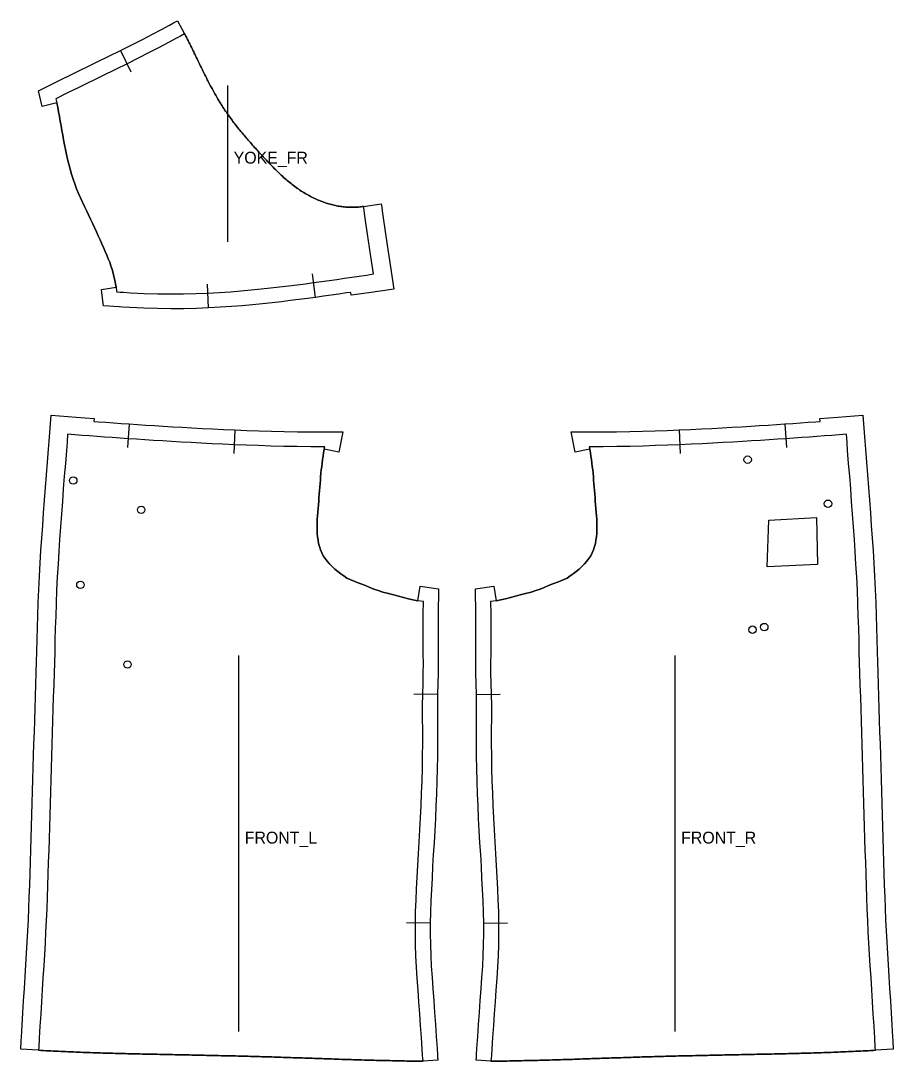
# Model space of a CAD drawing. Header units: millimetres. Extents: x 0 to 1302, y -11 to 724.
# Drawn here: x 715 to 1302, y 0 to 700 of the extents above; entities that cross this region are included whole.
import ezdxf

# ---------------------------------------------------------------- set-up
doc = ezdxf.new("R2010")
doc.units = ezdxf.units.MM
for name, color, linetype in [('CUT', 7, 'Continuous'), ('GRAIN', 3, 'Continuous'), ('MARK', 1, 'Continuous'), ('NOTCH', 7, 'Continuous'), ('SEW', 5, 'Continuous'), ('TEXT', 7, 'Continuous')]:
    doc.layers.add(name, color=color, linetype=linetype)

msp = doc.modelspace()

# ---------------------------------------------------------------- linework, layer by layer
at = {"layer": 'CUT'}
for points in [[(957.82, 577.2), (958.16, 574.9), (958.52, 572.49), (959.21, 567.84), (960.59, 558.6), (961.94, 549.49), (963.26, 540.56), (966.32, 519.88), (949.6, 517.4), (937.73, 515.64), (937.43, 517.63), (934.49, 517.2), (929.42, 516.47), (924.26, 515.73), (919.02, 515), (913.64, 514.26), (908.14, 513.52), (902.48, 512.79), (896.66, 512.06), (890.64, 511.34), (884.41, 510.63), (877.96, 509.94), (871.26, 509.28), (864.28, 508.65), (857.02, 508.08), (849.48, 507.56), (841.61, 507.14), (833.45, 506.8), (824.99, 506.6), (816.21, 506.55), (807.2, 506.66), (797.96, 506.97), (788.62, 507.43), (783.8, 507.72), (781.49, 507.86), (770.92, 508.49), (769.79, 517.31), (769.45, 519.56), (779.33, 521.06), (778.92, 523.44), (778.44, 525.83), (777.91, 528.23), (777.31, 530.64), (776.63, 533.04), (775.89, 535.46), (775.06, 537.87), (774.16, 540.3), (773.18, 542.76), (772.13, 545.24), (771.01, 547.77), (769.85, 550.35), (768.64, 552.99), (767.38, 555.7), (766.11, 558.46), (764.81, 561.29), (763.5, 564.14), (762.19, 566.98), (760.85, 569.83), (759.51, 572.66), (758.15, 575.51), (756.78, 578.36), (755.42, 581.29), (754.09, 584.28), (752.79, 587.4), (751.57, 590.61), (750.45, 593.9), (749.41, 597.21), (748.45, 600.56), (747.58, 603.89), (746.77, 607.22), (746.04, 610.52), (745.35, 613.79), (744.7, 617.04), (744.09, 620.27), (743.5, 623.48), (742.92, 626.66), (742.36, 629.82), (741.79, 632.95), (741.23, 636.06), (740.66, 639.13), (740.07, 642.15), (739.44, 645.13), (729.7, 642.85), (727.24, 653.41), (741.89, 660.69), (749.8, 664.59), (766.2, 672.63), (782.32, 680.53), (797.19, 687.94), (803.85, 691.39), (809.99, 694.65), (815.25, 697.48), (818.03, 698.99), (820.68, 700.44), (825.48, 691.67), (825.87, 690.95), (826.27, 690.2), (826.67, 689.44), (827.07, 688.69), (827.46, 687.94), (827.85, 687.19), (828.23, 686.43), (828.62, 685.67), (829, 684.91), (829.38, 684.15), (829.76, 683.39), (830.14, 682.62), (830.52, 681.85), (830.89, 681.08), (831.27, 680.3), (831.65, 679.52), (832.03, 678.74), (832.4, 677.96), (832.78, 677.17), (833.16, 676.38), (833.54, 675.59), (833.92, 674.79), (834.3, 673.99), (834.69, 673.19), (835.07, 672.39), (835.46, 671.58), (835.85, 670.77), (836.25, 669.95), (836.64, 669.13), (837.04, 668.31), (837.45, 667.49), (837.85, 666.66), (838.26, 665.83), (838.67, 665), (839.09, 664.16), (839.51, 663.32), (839.94, 662.48), (840.37, 661.64), (840.8, 660.79), (841.24, 659.94), (841.68, 659.08), (842.13, 658.23), (842.59, 657.36), (843.04, 656.5), (843.51, 655.64), (843.98, 654.77), (844.45, 653.9), (844.94, 653.02), (845.42, 652.14), (845.92, 651.26), (846.42, 650.38), (846.93, 649.5), (847.44, 648.61), (847.97, 647.72), (848.5, 646.84), (849.04, 645.95), (849.58, 645.06), (850.14, 644.17), (850.7, 643.27), (851.27, 642.38), (851.85, 641.49), (852.44, 640.61), (853.03, 639.72), (853.63, 638.84), (854.24, 637.95), (854.86, 637.07), (855.49, 636.19), (856.12, 635.31), (856.76, 634.44), (857.41, 633.57), (858.06, 632.7), (858.72, 631.84), (859.38, 630.97), (860.05, 630.12), (860.72, 629.26), (861.4, 628.41), (862.08, 627.56), (862.77, 626.71), (863.46, 625.87), (864.15, 625.03), (864.85, 624.19), (865.55, 623.36), (866.25, 622.53), (866.95, 621.7), (867.66, 620.88), (868.37, 620.06), (869.08, 619.24), (869.79, 618.43), (870.5, 617.62), (871.22, 616.81), (871.93, 616.01), (872.65, 615.21), (873.36, 614.41), (874.08, 613.62), (874.8, 612.83), (875.52, 612.04), (876.24, 611.25), (876.97, 610.47), (877.69, 609.69), (878.42, 608.9), (879.15, 608.12), (879.88, 607.34), (880.61, 606.56), (881.35, 605.78), (882.09, 604.99), (882.83, 604.21), (883.58, 603.43), (884.34, 602.65), (885.1, 601.88), (885.86, 601.1), (886.63, 600.33), (887.41, 599.55), (888.19, 598.79), (888.97, 598.03), (889.77, 597.27), (890.57, 596.52), (891.37, 595.77), (892.18, 595.03), (893, 594.3), (893.82, 593.58), (894.65, 592.87), (895.48, 592.17), (896.32, 591.48), (897.16, 590.8), (898.01, 590.13), (898.86, 589.48), (899.71, 588.84), (900.57, 588.21), (901.43, 587.59), (902.3, 586.99), (903.16, 586.41), (904.03, 585.84), (904.9, 585.28), (905.78, 584.74), (906.65, 584.21), (907.53, 583.7), (908.41, 583.2), (909.29, 582.72), (910.17, 582.25), (911.05, 581.79), (911.94, 581.35), (912.82, 580.93), (913.71, 580.52), (914.59, 580.12), (915.48, 579.74), (916.36, 579.38), (917.25, 579.03), (918.14, 578.69), (919.02, 578.37), (919.91, 578.06), (920.79, 577.76), (921.68, 577.49), (922.56, 577.22), (923.44, 576.97), (924.33, 576.73), (925.21, 576.51), (926.09, 576.3), (926.97, 576.11), (927.85, 575.93), (928.73, 575.76), (929.61, 575.61), (930.48, 575.48), (931.36, 575.35), (932.23, 575.25), (933.1, 575.15), (933.97, 575.07), (934.84, 575.01), (935.71, 574.96), (936.57, 574.92), (937.44, 574.9), (938.3, 574.89), (939.16, 574.89), (940.01, 574.91), (940.87, 574.95), (941.72, 574.99), (942.57, 575.05), (943.42, 575.13), (944.27, 575.22), (945.11, 575.32), (945.95, 575.44), (957.82, 577.2)], [(996.36, 317.92), (996.18, 300.81), (996.14, 292.13), (996.14, 283.44), (996.17, 274.89), (996.21, 267.35), (996.2, 261.33), (996.03, 254.32), (995.8, 246.83), (995.71, 239.29), (995.73, 231.15), (995.77, 222.67), (995.77, 214.03), (995.7, 205.42), (995.55, 196.88), (995.32, 188.47), (995.04, 180.11), (994.7, 171.74), (994.31, 163.46), (993.88, 155.24), (993.4, 147.09), (992.93, 139.09), (992.48, 131.15), (992.04, 123.32), (991.63, 115.57), (991.28, 107.92), (991.03, 100.43), (990.89, 93.01), (990.85, 85.73), (990.95, 78.49), (991.2, 71.26), (991.58, 63.9), (992.05, 56.34), (992.61, 48.65), (993.22, 40.75), (993.81, 32.7), (994.36, 24.7), (994.91, 16.65), (995.42, 8.64), (995.69, 4.58), (995.82, 2.63), (995.95, 0.67), (985.98, 0), (984.37, 0.03), (982.84, 0.06), (981.1, 0.09), (978.88, 0.08), (976.69, 0.09), (975.01, 0.12), (973.52, 0.16), (971.91, 0.19), (970.27, 0.23), (968.67, 0.26), (967.07, 0.3), (965.45, 0.33), (963.67, 0.36), (961.59, 0.38), (959.53, 0.41), (957.82, 0.45), (956.25, 0.5), (954.66, 0.55), (953.06, 0.6), (951.49, 0.65), (949.91, 0.69), (948.28, 0.74), (946.53, 0.78), (944.59, 0.83), (942.64, 0.87), (940.9, 0.92), (939.28, 0.98), (937.7, 1.04), (936.15, 1.09), (934.62, 1.15), (933.05, 1.2), (931.36, 1.25), (929.59, 1.31), (927.8, 1.36), (926.02, 1.42), (924.29, 1.48), (922.63, 1.55), (921.07, 1.61), (919.55, 1.68), (918.06, 1.74), (916.5, 1.8), (914.78, 1.85), (913.03, 1.91), (911.36, 1.97), (909.73, 2.02), (908.06, 2.07), (906.43, 2.12), (904.88, 2.18), (903.38, 2.23), (901.92, 2.28), (900.37, 2.32), (898.63, 2.37), (896.86, 2.42), (895.24, 2.47), (893.64, 2.52), (891.95, 2.58), (890.27, 2.63), (888.72, 2.69), (887.25, 2.74), (885.82, 2.8), (884.27, 2.85), (882.47, 2.89), (880.66, 2.94), (879.06, 2.99), (877.51, 3.04), (875.88, 3.08), (874.26, 3.13), (872.72, 3.17), (871.24, 3.22), (869.81, 3.26), (868.26, 3.3), (866.46, 3.33), (864.65, 3.37), (863.08, 3.42), (861.54, 3.46), (859.8, 3.5), (858.05, 3.53), (856.49, 3.57), (855.02, 3.61), (853.59, 3.64), (852.04, 3.68), (850.22, 3.71), (848.38, 3.74), (846.77, 3.78), (845.19, 3.82), (843.49, 3.86), (841.77, 3.9), (840.16, 3.94), (838.65, 3.98), (837.21, 4.01), (835.67, 4.05), (833.85, 4.08), (832.01, 4.12), (830.37, 4.16), (828.77, 4.19), (827.08, 4.22), (825.36, 4.26), (823.68, 4.29), (822.09, 4.33), (820.63, 4.36), (819.11, 4.39), (817.33, 4.42), (815.5, 4.46), (813.81, 4.49), (812.18, 4.53), (810.53, 4.56), (808.83, 4.6), (807.06, 4.63), (805.37, 4.67), (803.88, 4.7), (802.38, 4.74), (800.64, 4.77), (798.81, 4.8), (797.07, 4.84), (795.4, 4.87), (793.82, 4.91), (792.2, 4.94), (790.42, 4.98), (788.68, 5.02), (787.18, 5.06), (785.68, 5.1), (783.97, 5.14), (782.16, 5.19), (780.35, 5.23), (778.65, 5.28), (777.12, 5.32), (775.56, 5.36), (773.74, 5.4), (771.93, 5.45), (770.4, 5.5), (768.93, 5.54), (767.3, 5.59), (765.55, 5.64), (763.73, 5.7), (762, 5.76), (760.53, 5.81), (759, 5.86), (757.13, 5.93), (755.26, 6), (753.71, 6.07), (752.25, 6.13), (750.66, 6.2), (748.93, 6.27), (747.04, 6.35), (745.23, 6.43), (743.75, 6.5), (742.26, 6.57), (740.45, 6.65), (738.61, 6.74), (737.02, 6.82), (735.53, 6.89), (734, 6.97), (732.36, 7.05), (730.51, 7.15), (728.71, 7.25), (727.23, 7.33), (715.25, 7.99), (715.36, 10), (715.47, 12.02), (715.58, 14.04), (715.69, 16.07), (715.92, 20.15), (716.15, 24.25), (716.64, 32.46), (717.15, 40.68), (717.67, 48.92), (718.2, 57.05), (718.7, 64.87), (719.17, 72.51), (719.6, 80.1), (719.99, 87.66), (720.34, 95.27), (720.67, 102.98), (720.97, 110.7), (721.24, 118.49), (721.51, 126.37), (721.77, 134.29), (722.01, 142.21), (722.26, 150.17), (722.5, 158.07), (722.73, 165.89), (722.95, 173.76), (723.18, 181.71), (723.41, 189.67), (723.64, 197.67), (723.88, 205.7), (724.12, 213.67), (724.37, 221.61), (724.61, 229.55), (724.86, 237.51), (725.11, 245.52), (725.38, 253.7), (725.64, 261.67), (725.85, 268.62), (726.05, 275.87), (726.26, 283.8), (726.48, 291.88), (726.72, 300.04), (727.01, 308.54), (727.38, 317.55), (727.82, 326.6), (728.31, 335.38), (728.83, 343.82), (729.38, 352.12), (729.97, 360.56), (730.59, 369.12), (731.23, 377.67), (731.89, 386.2), (732.57, 394.74), (733.25, 403.34), (733.94, 412.01), (734.38, 417.51), (735.75, 434.99), (752.6, 433.66), (764.57, 432.72), (764.41, 430.74), (767.33, 430.52), (772.4, 430.14), (777.57, 429.77), (782.82, 429.4), (788.21, 429.02), (793.71, 428.65), (799.37, 428.27), (805.18, 427.9), (811.18, 427.53), (817.37, 427.16), (823.77, 426.79), (830.4, 426.43), (837.26, 426.07), (844.39, 425.71), (851.75, 425.36), (859.42, 425.03), (867.32, 424.7), (875.48, 424.4), (883.91, 424.13), (892.54, 423.9), (901.41, 423.74), (910.48, 423.65), (915.2, 423.63), (917.5, 423.63), (931.92, 423.61), (929.29, 410.09), (919.47, 412), (919.06, 409.67), (918.69, 407.35), (918.36, 405.03), (918.05, 402.73), (917.77, 400.42), (917.52, 398.12), (917.29, 395.82), (917.07, 393.52), (916.87, 391.22), (916.68, 388.9), (916.5, 386.56), (916.33, 384.2), (916.15, 381.82), (915.96, 379.42), (915.76, 377), (915.55, 374.57), (915.33, 372.12), (915.13, 369.68), (914.95, 367.24), (914.81, 364.82), (914.72, 362.41), (914.68, 360.02), (914.71, 357.66), (914.82, 355.33), (915.01, 353.04), (915.31, 350.79), (915.72, 348.59), (916.27, 346.43), (916.96, 344.33), (917.82, 342.29), (918.88, 340.31), (920.12, 338.39), (921.54, 336.54), (923.14, 334.75), (924.87, 333.02), (926.7, 331.35), (928.61, 329.75), (930.58, 328.21), (932.63, 326.73), (934.79, 325.31), (937.33, 323.97), (940.46, 322.68), (944.24, 321.42), (947.37, 320.19), (950.09, 319.01), (952.91, 317.88), (955.83, 316.82), (958.89, 315.81), (962.65, 314.84), (966.25, 313.9), (969.54, 313), (972.8, 312.16), (976.28, 311.37), (979.24, 310.64), (982.56, 309.99), (984.12, 319.87), (996.36, 317.92)], [(1021.91, 2.63), (1022.04, 4.58), (1022.3, 8.64), (1022.82, 16.65), (1023.37, 24.7), (1023.92, 32.7), (1024.5, 40.75), (1025.12, 48.65), (1025.68, 56.34), (1026.15, 63.9), (1026.53, 71.26), (1026.78, 78.49), (1026.87, 85.73), (1026.84, 93.01), (1026.7, 100.43), (1026.45, 107.92), (1026.09, 115.57), (1025.69, 123.32), (1025.25, 131.15), (1024.8, 139.09), (1024.33, 147.09), (1023.84, 155.24), (1023.42, 163.46), (1023.03, 171.74), (1022.69, 180.11), (1022.41, 188.47), (1022.18, 196.88), (1022.03, 205.42), (1021.96, 214.03), (1021.96, 222.67), (1022, 231.15), (1022.02, 239.29), (1021.93, 246.83), (1021.7, 254.32), (1021.52, 261.33), (1021.52, 267.35), (1021.56, 274.89), (1021.59, 283.44), (1021.59, 292.13), (1021.55, 300.81), (1021.36, 317.92), (1033.61, 319.87), (1035.17, 309.99), (1038.48, 310.64), (1041.45, 311.37), (1044.93, 312.16), (1048.19, 313), (1051.48, 313.9), (1055.08, 314.84), (1058.84, 315.81), (1061.9, 316.82), (1064.81, 317.88), (1067.64, 319.01), (1070.36, 320.19), (1073.48, 321.42), (1077.27, 322.68), (1080.4, 323.97), (1082.94, 325.31), (1085.1, 326.73), (1087.15, 328.21), (1089.12, 329.75), (1091.03, 331.35), (1092.86, 333.02), (1094.59, 334.75), (1096.18, 336.54), (1097.61, 338.39), (1098.85, 340.31), (1099.91, 342.29), (1100.77, 344.33), (1101.46, 346.43), (1102, 348.59), (1102.42, 350.79), (1102.71, 353.04), (1102.91, 355.33), (1103.02, 357.66), (1103.05, 360.02), (1103.01, 362.41), (1102.92, 364.82), (1102.77, 367.24), (1102.6, 369.68), (1102.4, 372.12), (1102.18, 374.57), (1101.97, 377), (1101.77, 379.42), (1101.58, 381.82), (1101.4, 384.2), (1101.22, 386.56), (1101.04, 388.9), (1100.86, 391.22), (1100.66, 393.52), (1100.44, 395.82), (1100.21, 398.12), (1099.95, 400.42), (1099.68, 402.73), (1099.37, 405.03), (1099.04, 407.35), (1098.67, 409.67), (1098.26, 412), (1088.44, 410.09), (1085.81, 423.61), (1100.23, 423.63), (1102.53, 423.63), (1107.25, 423.65), (1116.32, 423.74), (1125.19, 423.9), (1133.82, 424.13), (1142.24, 424.4), (1150.41, 424.7), (1158.31, 425.03), (1165.98, 425.36), (1173.34, 425.71), (1180.47, 426.07), (1187.33, 426.43), (1193.96, 426.79), (1200.36, 427.16), (1206.55, 427.53), (1212.55, 427.9), (1218.36, 428.27), (1224.01, 428.65), (1229.52, 429.02), (1234.9, 429.4), (1240.16, 429.77), (1245.33, 430.14), (1250.4, 430.52), (1253.32, 430.74), (1253.16, 432.72), (1265.12, 433.66), (1281.97, 434.99), (1283.35, 417.51), (1283.79, 412.01), (1284.47, 403.34), (1285.16, 394.75), (1285.83, 386.2), (1286.49, 377.67), (1287.14, 369.12), (1287.76, 360.56), (1288.35, 352.12), (1288.9, 343.82), (1289.42, 335.38), (1289.91, 326.6), (1290.35, 317.55), (1290.72, 308.54), (1291.01, 300.04), (1291.25, 291.88), (1291.47, 283.81), (1291.68, 275.87), (1291.88, 268.62), (1292.09, 261.67), (1292.35, 253.71), (1292.61, 245.53), (1292.87, 237.51), (1293.12, 229.55), (1293.36, 221.61), (1293.61, 213.68), (1293.85, 205.7), (1294.09, 197.68), (1294.32, 189.68), (1294.55, 181.71), (1294.78, 173.76), (1295, 165.89), (1295.23, 158.07), (1295.47, 150.17), (1295.71, 142.21), (1295.96, 134.29), (1296.22, 126.37), (1296.48, 118.49), (1296.76, 110.7), (1297.06, 102.98), (1297.39, 95.27), (1297.74, 87.66), (1298.13, 80.1), (1298.56, 72.51), (1299.03, 64.87), (1299.53, 57.05), (1300.06, 48.92), (1300.58, 40.68), (1301.09, 32.46), (1301.57, 24.25), (1301.81, 20.15), (1302.03, 16.08), (1302.15, 14.04), (1302.26, 12.02), (1302.37, 10), (1302.48, 7.99), (1290.5, 7.33), (1289.02, 7.25), (1287.22, 7.15), (1285.37, 7.05), (1283.72, 6.97), (1282.2, 6.89), (1280.71, 6.82), (1279.12, 6.74), (1277.28, 6.65), (1275.47, 6.57), (1273.98, 6.5), (1272.5, 6.43), (1270.69, 6.35), (1268.8, 6.27), (1267.06, 6.2), (1265.48, 6.13), (1264.02, 6.07), (1262.47, 6), (1260.6, 5.93), (1258.73, 5.86), (1257.2, 5.81), (1255.72, 5.76), (1254, 5.7), (1252.18, 5.64), (1250.43, 5.59), (1248.8, 5.54), (1247.33, 5.5), (1245.79, 5.45), (1243.99, 5.4), (1242.17, 5.36), (1240.61, 5.32), (1239.08, 5.28), (1237.37, 5.23), (1235.57, 5.19), (1233.75, 5.14), (1232.04, 5.1), (1230.55, 5.06), (1229.05, 5.02), (1227.31, 4.98), (1225.53, 4.94), (1223.91, 4.91), (1222.33, 4.87), (1220.66, 4.84), (1218.92, 4.8), (1217.09, 4.77), (1215.34, 4.74), (1213.84, 4.7), (1212.36, 4.67), (1210.67, 4.63), (1208.9, 4.6), (1207.2, 4.56), (1205.55, 4.53), (1203.92, 4.49), (1202.23, 4.46), (1200.4, 4.42), (1198.62, 4.39), (1197.09, 4.36), (1195.64, 4.33), (1194.04, 4.29), (1192.37, 4.26), (1190.65, 4.22), (1188.96, 4.19), (1187.36, 4.16), (1185.72, 4.12), (1183.87, 4.08), (1182.06, 4.05), (1180.52, 4.01), (1179.08, 3.98), (1177.56, 3.94), (1175.96, 3.9), (1174.24, 3.86), (1172.54, 3.82), (1170.96, 3.78), (1169.35, 3.74), (1167.5, 3.71), (1165.68, 3.68), (1164.13, 3.64), (1162.7, 3.61), (1161.24, 3.57), (1159.67, 3.53), (1157.93, 3.5), (1156.19, 3.46), (1154.64, 3.42), (1153.08, 3.37), (1151.27, 3.33), (1149.47, 3.3), (1147.92, 3.26), (1146.49, 3.22), (1145.01, 3.17), (1143.47, 3.13), (1141.84, 3.08), (1140.21, 3.04), (1138.67, 2.99), (1137.07, 2.94), (1135.25, 2.89), (1133.46, 2.85), (1131.91, 2.8), (1130.47, 2.74), (1129, 2.69), (1127.46, 2.63), (1125.78, 2.58), (1124.09, 2.52), (1122.49, 2.47), (1120.87, 2.42), (1119.1, 2.37), (1117.36, 2.32), (1115.81, 2.28), (1114.35, 2.23), (1112.85, 2.18), (1111.3, 2.12), (1109.66, 2.07), (1108, 2.02), (1106.36, 1.97), (1104.7, 1.91), (1102.94, 1.85), (1101.23, 1.8), (1099.67, 1.74), (1098.18, 1.68), (1096.66, 1.61), (1095.1, 1.55), (1093.44, 1.48), (1091.71, 1.42), (1089.93, 1.36), (1088.13, 1.31), (1086.37, 1.25), (1084.68, 1.2), (1083.11, 1.15), (1081.58, 1.09), (1080.03, 1.04), (1078.45, 0.98), (1076.83, 0.92), (1075.09, 0.87), (1073.14, 0.83), (1071.19, 0.78), (1069.45, 0.74), (1067.82, 0.69), (1066.24, 0.65), (1064.66, 0.6), (1063.07, 0.55), (1061.48, 0.5), (1059.91, 0.45), (1058.2, 0.41), (1056.14, 0.38), (1054.06, 0.36), (1052.28, 0.33), (1050.65, 0.3), (1049.06, 0.26), (1047.46, 0.23), (1045.82, 0.19), (1044.21, 0.16), (1042.72, 0.12), (1041.04, 0.09), (1038.84, 0.08), (1036.63, 0.09), (1034.89, 0.06), (1033.36, 0.03), (1031.75, 0), (1021.77, 0.67), (1021.91, 2.63)]]:
    msp.add_lwpolyline(points, close=True, dxfattribs=at)
at = {"layer": 'GRAIN'}
for p, q in [((854.53, 551.74), (854.53, 656.82)), ((861.99, 19.89), (861.99, 273.14)), ((1155.73, 19.89), (1155.73, 273.14))]:
    msp.add_line(p, q, dxfattribs=at)
at = {"layer": 'MARK'}
msp.add_lwpolyline([(1251.48, 334.43), (1217.54, 332.9), (1218.71, 364.34), (1250.97, 366.07)], close=True, dxfattribs=at)
for centre in [(1204.52, 404.99), (750.56, 390.99), (796.3, 371.21), (1258.6, 375.32), (755.36, 320.69), (1215.7, 292.29), (1207.81, 290.51), (787.1, 267.05)]:
    msp.add_circle(centre, 2.5, dxfattribs=at)
at = {"layer": 'NOTCH'}
for p, q in [((782.32, 680.53), (789.41, 666.18)), ((913.64, 514.26), (911.49, 530.11)), ((841.61, 507.14), (840.86, 523.12)), ((788.21, 429.02), (787.11, 413.06)), ((1229.52, 429.02), (1230.62, 413.06)), ((859.42, 425.03), (858.74, 409.04)), ((1158.31, 425.03), (1158.99, 409.04)), ((995.8, 246.83), (979.81, 247.17)), ((1021.93, 246.83), (1037.92, 247.17)), ((990.89, 93.01), (974.89, 93.2)), ((1026.84, 93.01), (1042.84, 93.2))]:
    msp.add_line(p, q, dxfattribs=at)
at = {"layer": 'SEW'}
for points in [[(825.48, 691.67), (822.82, 690.21), (820.01, 688.69), (814.71, 685.83), (808.49, 682.53), (801.72, 679.03), (786.75, 671.56), (770.6, 663.65), (754.21, 655.62), (746.32, 651.73), (738.77, 647.97), (739.44, 645.13), (740.07, 642.15), (740.66, 639.13), (741.23, 636.06), (741.79, 632.95), (742.36, 629.82), (742.92, 626.66), (743.5, 623.48), (744.09, 620.27), (744.7, 617.04), (745.35, 613.79), (746.04, 610.52), (746.77, 607.22), (747.58, 603.89), (748.45, 600.56), (749.41, 597.21), (750.45, 593.9), (751.57, 590.61), (752.79, 587.4), (754.09, 584.28), (755.42, 581.29), (756.78, 578.36), (758.15, 575.51), (759.51, 572.66), (760.85, 569.83), (762.19, 566.98), (763.5, 564.14), (764.81, 561.29), (766.11, 558.46), (767.38, 555.7), (768.64, 552.99), (769.85, 550.35), (771.01, 547.77), (772.13, 545.24), (773.18, 542.76), (774.16, 540.3), (775.06, 537.87), (775.89, 535.46), (776.63, 533.04), (777.31, 530.64), (777.91, 528.23), (778.44, 525.83), (778.92, 523.44), (779.33, 521.06), (779.69, 518.69), (779.78, 517.98), (782.09, 517.84), (784.4, 517.7), (789.17, 517.41), (798.37, 516.96), (807.43, 516.66), (816.24, 516.55), (824.84, 516.6), (833.13, 516.8), (841.14, 517.13), (848.87, 517.54), (856.29, 518.05), (863.44, 518.61), (870.32, 519.23), (876.93, 519.89), (883.31, 520.57), (889.48, 521.27), (895.44, 521.98), (901.22, 522.71), (906.84, 523.44), (912.3, 524.17), (917.65, 524.9), (922.87, 525.63), (928, 526.36), (933.05, 527.09), (938.03, 527.82), (942.95, 528.55), (947.84, 529.27), (952.69, 529.99), (951.39, 538.8), (950.07, 547.73), (948.72, 556.84), (947.34, 566.07), (946.65, 570.73), (946.3, 573.13), (945.95, 575.44), (945.11, 575.32), (944.27, 575.22), (943.42, 575.13), (942.57, 575.05), (941.72, 574.99), (940.87, 574.95), (940.01, 574.91), (939.16, 574.89), (938.3, 574.89), (937.44, 574.9), (936.57, 574.92), (935.71, 574.96), (934.84, 575.01), (933.97, 575.07), (933.1, 575.15), (932.23, 575.25), (931.36, 575.35), (930.48, 575.48), (929.61, 575.61), (928.73, 575.76), (927.85, 575.93), (926.97, 576.11), (926.09, 576.3), (925.21, 576.51), (924.33, 576.73), (923.44, 576.97), (922.56, 577.22), (921.68, 577.49), (920.79, 577.76), (919.91, 578.06), (919.02, 578.37), (918.14, 578.69), (917.25, 579.03), (916.36, 579.38), (915.48, 579.74), (914.59, 580.12), (913.71, 580.52), (912.82, 580.93), (911.94, 581.35), (911.05, 581.79), (910.17, 582.25), (909.29, 582.72), (908.41, 583.2), (907.53, 583.7), (906.65, 584.21), (905.78, 584.74), (904.9, 585.28), (904.03, 585.84), (903.16, 586.41), (902.3, 586.99), (901.43, 587.59), (900.57, 588.21), (899.71, 588.84), (898.86, 589.48), (898.01, 590.13), (897.16, 590.8), (896.32, 591.48), (895.48, 592.17), (894.65, 592.87), (893.82, 593.58), (893, 594.3), (892.18, 595.03), (891.37, 595.77), (890.57, 596.52), (889.77, 597.27), (888.97, 598.03), (888.19, 598.79), (887.41, 599.55), (886.63, 600.33), (885.86, 601.1), (885.1, 601.88), (884.34, 602.65), (883.58, 603.43), (882.83, 604.21), (882.09, 604.99), (881.35, 605.78), (880.61, 606.56), (879.88, 607.34), (879.15, 608.12), (878.42, 608.9), (877.69, 609.69), (876.97, 610.47), (876.24, 611.25), (875.52, 612.04), (874.8, 612.83), (874.08, 613.62), (873.36, 614.41), (872.65, 615.21), (871.93, 616.01), (871.22, 616.81), (870.5, 617.62), (869.79, 618.43), (869.08, 619.24), (868.37, 620.06), (867.66, 620.88), (866.95, 621.7), (866.25, 622.53), (865.55, 623.36), (864.85, 624.19), (864.15, 625.03), (863.46, 625.87), (862.77, 626.71), (862.08, 627.56), (861.4, 628.41), (860.72, 629.26), (860.05, 630.12), (859.38, 630.97), (858.72, 631.84), (858.06, 632.7), (857.41, 633.57), (856.76, 634.44), (856.12, 635.31), (855.49, 636.19), (854.86, 637.07), (854.24, 637.95), (853.63, 638.84), (853.03, 639.72), (852.44, 640.61), (851.85, 641.49), (851.27, 642.38), (850.7, 643.27), (850.14, 644.17), (849.58, 645.06), (849.04, 645.95), (848.5, 646.84), (847.97, 647.72), (847.44, 648.61), (846.93, 649.5), (846.42, 650.38), (845.92, 651.26), (845.42, 652.14), (844.94, 653.02), (844.45, 653.9), (843.98, 654.77), (843.51, 655.64), (843.04, 656.5), (842.59, 657.36), (842.13, 658.23), (841.68, 659.08), (841.24, 659.94), (840.8, 660.79), (840.37, 661.64), (839.94, 662.48), (839.51, 663.32), (839.09, 664.16), (838.67, 665), (838.26, 665.83), (837.85, 666.66), (837.45, 667.49), (837.04, 668.31), (836.64, 669.13), (836.25, 669.95), (835.85, 670.77), (835.46, 671.58), (835.07, 672.39), (834.69, 673.19), (834.3, 673.99), (833.92, 674.79), (833.54, 675.59), (833.16, 676.38), (832.78, 677.17), (832.4, 677.96), (832.03, 678.74), (831.65, 679.52), (831.27, 680.3), (830.89, 681.08), (830.52, 681.85), (830.14, 682.62), (829.76, 683.39), (829.38, 684.15), (829, 684.91), (828.62, 685.67), (828.23, 686.43), (827.85, 687.19), (827.46, 687.94), (827.07, 688.69), (826.67, 689.44), (826.27, 690.2), (825.87, 690.95)], [(745.9, 411.06), (745.22, 402.39), (744.53, 393.79), (743.86, 385.27), (743.2, 376.76), (742.56, 368.23), (741.94, 359.71), (741.35, 351.31), (740.81, 343.06), (740.29, 334.67), (739.8, 325.97), (739.37, 317.01), (739, 308.09), (738.71, 299.65), (738.47, 291.54), (738.25, 283.48), (738.04, 275.54), (737.84, 268.28), (737.63, 261.29), (737.37, 253.32), (737.11, 245.14), (736.85, 237.13), (736.61, 229.18), (736.36, 221.24), (736.12, 213.31), (735.87, 205.34), (735.63, 197.32), (735.4, 189.33), (735.17, 181.37), (734.95, 173.41), (734.72, 165.55), (734.49, 157.71), (734.25, 149.8), (734.01, 141.84), (733.76, 133.91), (733.5, 125.98), (733.24, 118.07), (732.96, 110.25), (732.66, 102.49), (732.33, 94.74), (731.97, 87.07), (731.58, 79.45), (731.15, 71.8), (730.68, 64.12), (730.18, 56.27), (729.65, 48.15), (729.12, 39.93), (728.62, 31.74), (728.13, 23.56), (727.9, 19.48), (727.67, 15.41), (727.56, 13.38), (727.45, 11.36), (727.34, 9.34), (727.23, 7.33), (728.71, 7.25), (730.51, 7.15), (732.36, 7.05), (734, 6.97), (735.53, 6.89), (737.02, 6.82), (738.61, 6.74), (740.45, 6.65), (742.26, 6.57), (743.75, 6.5), (745.23, 6.43), (747.04, 6.35), (748.93, 6.27), (750.66, 6.2), (752.25, 6.13), (753.71, 6.07), (755.26, 6), (757.13, 5.93), (759, 5.86), (760.53, 5.81), (762, 5.76), (763.73, 5.7), (765.55, 5.64), (767.3, 5.59), (768.93, 5.54), (770.4, 5.5), (771.93, 5.45), (773.74, 5.4), (775.56, 5.36), (777.12, 5.32), (778.65, 5.28), (780.35, 5.23), (782.16, 5.19), (783.97, 5.14), (785.68, 5.1), (787.18, 5.06), (788.68, 5.02), (790.42, 4.98), (792.2, 4.94), (793.82, 4.91), (795.4, 4.87), (797.07, 4.84), (798.81, 4.8), (800.64, 4.77), (802.38, 4.74), (803.88, 4.7), (805.37, 4.67), (807.06, 4.63), (808.83, 4.6), (810.53, 4.56), (812.18, 4.53), (813.81, 4.49), (815.5, 4.46), (817.33, 4.42), (819.11, 4.39), (820.63, 4.36), (822.09, 4.33), (823.68, 4.29), (825.36, 4.26), (827.08, 4.22), (828.77, 4.19), (830.37, 4.16), (832.01, 4.12), (833.85, 4.08), (835.67, 4.05), (837.21, 4.01), (838.65, 3.98), (840.16, 3.94), (841.77, 3.9), (843.49, 3.86), (845.19, 3.82), (846.77, 3.78), (848.38, 3.74), (850.22, 3.71), (852.04, 3.68), (853.59, 3.64), (855.02, 3.61), (856.49, 3.57), (858.05, 3.53), (859.8, 3.5), (861.54, 3.46), (863.08, 3.42), (864.65, 3.37), (866.46, 3.33), (868.26, 3.3), (869.81, 3.26), (871.24, 3.22), (872.72, 3.17), (874.26, 3.13), (875.88, 3.08), (877.51, 3.04), (879.06, 2.99), (880.66, 2.94), (882.47, 2.89), (884.27, 2.85), (885.82, 2.8), (887.25, 2.74), (888.72, 2.69), (890.27, 2.63), (891.95, 2.58), (893.64, 2.52), (895.24, 2.47), (896.86, 2.42), (898.63, 2.37), (900.37, 2.32), (901.92, 2.28), (903.38, 2.23), (904.88, 2.18), (906.43, 2.12), (908.06, 2.07), (909.73, 2.02), (911.36, 1.97), (913.03, 1.91), (914.78, 1.85), (916.5, 1.8), (918.06, 1.74), (919.55, 1.68), (921.07, 1.61), (922.63, 1.55), (924.29, 1.48), (926.02, 1.42), (927.8, 1.36), (929.59, 1.31), (931.36, 1.25), (933.05, 1.2), (934.62, 1.15), (936.15, 1.09), (937.7, 1.04), (939.28, 0.98), (940.9, 0.92), (942.64, 0.87), (944.59, 0.83), (946.53, 0.78), (948.28, 0.74), (949.91, 0.69), (951.49, 0.65), (953.06, 0.6), (954.66, 0.55), (956.25, 0.5), (957.82, 0.45), (959.53, 0.41), (961.59, 0.38), (963.67, 0.36), (965.45, 0.33), (967.07, 0.3), (968.67, 0.26), (970.27, 0.23), (971.91, 0.19), (973.52, 0.16), (975.01, 0.12), (976.69, 0.09), (978.88, 0.08), (981.1, 0.09), (982.84, 0.06), (984.37, 0.03), (985.98, 0), (985.84, 1.96), (985.71, 3.92), (985.44, 7.99), (984.93, 15.99), (984.38, 24.01), (983.83, 31.99), (983.25, 40), (982.64, 47.9), (982.07, 55.66), (981.6, 63.33), (981.21, 70.83), (980.95, 78.25), (980.85, 85.69), (980.89, 93.13), (981.03, 100.69), (981.28, 108.32), (981.65, 116.07), (982.06, 123.87), (982.5, 131.71), (982.94, 139.66), (983.42, 147.69), (983.9, 155.79), (984.32, 163.95), (984.71, 172.18), (985.05, 180.48), (985.32, 188.77), (985.55, 197.11), (985.7, 205.55), (985.77, 214.08), (985.77, 222.65), (985.73, 231.11), (985.71, 239.34), (985.8, 247.05), (986.03, 254.59), (986.2, 261.46), (986.21, 267.33), (986.17, 274.84), (986.14, 283.42), (986.14, 292.15), (986.18, 300.89), (986.27, 309.4), (982.56, 309.99), (979.24, 310.64), (976.28, 311.37), (972.8, 312.16), (969.54, 313), (966.25, 313.9), (962.65, 314.84), (958.89, 315.81), (955.83, 316.82), (952.91, 317.88), (950.09, 319.01), (947.37, 320.19), (944.24, 321.42), (940.46, 322.68), (937.33, 323.97), (934.79, 325.31), (932.63, 326.73), (930.58, 328.21), (928.61, 329.75), (926.7, 331.35), (924.87, 333.02), (923.14, 334.75), (921.54, 336.54), (920.12, 338.39), (918.88, 340.31), (917.82, 342.29), (916.96, 344.33), (916.27, 346.43), (915.72, 348.59), (915.31, 350.79), (915.01, 353.04), (914.82, 355.33), (914.71, 357.66), (914.68, 360.02), (914.72, 362.41), (914.81, 364.82), (914.95, 367.24), (915.13, 369.68), (915.33, 372.12), (915.55, 374.57), (915.76, 377), (915.96, 379.42), (916.15, 381.82), (916.33, 384.2), (916.5, 386.56), (916.68, 388.9), (916.87, 391.22), (917.07, 393.52), (917.29, 395.82), (917.52, 398.12), (917.77, 400.42), (918.05, 402.73), (918.36, 405.03), (918.69, 407.35), (919.06, 409.67), (919.47, 412), (919.79, 413.62), (917.48, 413.63), (915.17, 413.63), (910.41, 413.65), (901.27, 413.74), (892.32, 413.91), (883.62, 414.13), (875.14, 414.41), (866.93, 414.7), (858.99, 415.04), (851.3, 415.37), (843.9, 415.72), (836.75, 416.08), (829.86, 416.44), (823.21, 416.81), (816.78, 417.18), (810.57, 417.55), (804.55, 417.92), (798.72, 418.3), (793.05, 418.67), (787.52, 419.05), (782.12, 419.42), (776.85, 419.8), (771.66, 420.17), (766.58, 420.55), (761.55, 420.93), (756.59, 421.31), (751.66, 421.7), (746.77, 422.09), (746.34, 416.56)], [(1271.39, 416.56), (1270.95, 422.09), (1266.07, 421.7), (1261.14, 421.31), (1256.18, 420.93), (1251.15, 420.55), (1246.06, 420.17), (1240.88, 419.8), (1235.6, 419.42), (1230.2, 419.05), (1224.68, 418.67), (1219.01, 418.3), (1213.18, 417.92), (1207.16, 417.55), (1200.95, 417.18), (1194.52, 416.81), (1187.87, 416.44), (1180.98, 416.08), (1173.83, 415.72), (1166.43, 415.37), (1158.73, 415.04), (1150.8, 414.7), (1142.59, 414.41), (1134.11, 414.13), (1125.41, 413.91), (1116.46, 413.74), (1107.32, 413.65), (1102.56, 413.63), (1100.25, 413.63), (1097.94, 413.62), (1098.26, 412), (1098.67, 409.67), (1099.04, 407.35), (1099.37, 405.03), (1099.68, 402.73), (1099.95, 400.42), (1100.21, 398.12), (1100.44, 395.82), (1100.66, 393.52), (1100.86, 391.22), (1101.04, 388.9), (1101.22, 386.56), (1101.4, 384.2), (1101.58, 381.82), (1101.77, 379.42), (1101.97, 377), (1102.18, 374.57), (1102.4, 372.12), (1102.6, 369.68), (1102.77, 367.24), (1102.92, 364.82), (1103.01, 362.41), (1103.05, 360.02), (1103.02, 357.66), (1102.91, 355.33), (1102.71, 353.04), (1102.42, 350.79), (1102, 348.59), (1101.46, 346.43), (1100.77, 344.33), (1099.91, 342.29), (1098.85, 340.31), (1097.61, 338.39), (1096.18, 336.54), (1094.59, 334.75), (1092.86, 333.02), (1091.03, 331.35), (1089.12, 329.75), (1087.15, 328.21), (1085.1, 326.73), (1082.94, 325.31), (1080.4, 323.97), (1077.27, 322.68), (1073.48, 321.42), (1070.36, 320.19), (1067.64, 319.01), (1064.81, 317.88), (1061.9, 316.82), (1058.84, 315.81), (1055.08, 314.84), (1051.48, 313.9), (1048.19, 313), (1044.93, 312.16), (1041.45, 311.37), (1038.48, 310.64), (1035.17, 309.99), (1031.46, 309.4), (1031.55, 300.89), (1031.59, 292.15), (1031.59, 283.42), (1031.56, 274.84), (1031.52, 267.33), (1031.52, 261.46), (1031.69, 254.59), (1031.92, 247.05), (1032.02, 239.34), (1032, 231.11), (1031.96, 222.65), (1031.96, 214.08), (1032.03, 205.55), (1032.18, 197.11), (1032.41, 188.77), (1032.68, 180.48), (1033.02, 172.18), (1033.41, 163.95), (1033.83, 155.79), (1034.31, 147.69), (1034.79, 139.66), (1035.23, 131.71), (1035.67, 123.87), (1036.08, 116.07), (1036.44, 108.32), (1036.7, 100.69), (1036.84, 93.13), (1036.87, 85.69), (1036.77, 78.25), (1036.52, 70.83), (1036.13, 63.33), (1035.65, 55.66), (1035.09, 47.9), (1034.48, 40), (1033.9, 31.99), (1033.34, 24.01), (1032.8, 15.99), (1032.28, 7.99), (1032.01, 3.92), (1031.88, 1.96), (1031.75, 0), (1033.36, 0.03), (1034.89, 0.06), (1036.63, 0.09), (1038.84, 0.08), (1041.04, 0.09), (1042.72, 0.12), (1044.21, 0.16), (1045.82, 0.19), (1047.46, 0.23), (1049.06, 0.26), (1050.65, 0.3), (1052.28, 0.33), (1054.06, 0.36), (1056.14, 0.38), (1058.2, 0.41), (1059.91, 0.45), (1061.48, 0.5), (1063.07, 0.55), (1064.66, 0.6), (1066.24, 0.65), (1067.82, 0.69), (1069.45, 0.74), (1071.19, 0.78), (1073.14, 0.83), (1075.09, 0.87), (1076.83, 0.92), (1078.45, 0.98), (1080.03, 1.04), (1081.58, 1.09), (1083.11, 1.15), (1084.68, 1.2), (1086.37, 1.25), (1088.13, 1.31), (1089.93, 1.36), (1091.71, 1.42), (1093.44, 1.48), (1095.1, 1.55), (1096.66, 1.61), (1098.18, 1.68), (1099.67, 1.74), (1101.23, 1.8), (1102.94, 1.85), (1104.7, 1.91), (1106.36, 1.97), (1108, 2.02), (1109.66, 2.07), (1111.3, 2.12), (1112.85, 2.18), (1114.35, 2.23), (1115.81, 2.28), (1117.36, 2.32), (1119.1, 2.37), (1120.87, 2.42), (1122.49, 2.47), (1124.09, 2.52), (1125.78, 2.58), (1127.46, 2.63), (1129, 2.69), (1130.47, 2.74), (1131.91, 2.8), (1133.46, 2.85), (1135.25, 2.89), (1137.07, 2.94), (1138.67, 2.99), (1140.21, 3.04), (1141.84, 3.08), (1143.47, 3.13), (1145.01, 3.17), (1146.49, 3.22), (1147.92, 3.26), (1149.47, 3.3), (1151.27, 3.33), (1153.08, 3.37), (1154.64, 3.42), (1156.19, 3.46), (1157.93, 3.5), (1159.67, 3.53), (1161.24, 3.57), (1162.7, 3.61), (1164.13, 3.64), (1165.68, 3.68), (1167.5, 3.71), (1169.35, 3.74), (1170.96, 3.78), (1172.54, 3.82), (1174.24, 3.86), (1175.96, 3.9), (1177.56, 3.94), (1179.08, 3.98), (1180.52, 4.01), (1182.06, 4.05), (1183.87, 4.08), (1185.72, 4.12), (1187.36, 4.16), (1188.96, 4.19), (1190.65, 4.22), (1192.37, 4.26), (1194.04, 4.29), (1195.64, 4.33), (1197.09, 4.36), (1198.62, 4.39), (1200.4, 4.42), (1202.23, 4.46), (1203.92, 4.49), (1205.55, 4.53), (1207.2, 4.56), (1208.9, 4.6), (1210.67, 4.63), (1212.36, 4.67), (1213.84, 4.7), (1215.34, 4.74), (1217.09, 4.77), (1218.92, 4.8), (1220.66, 4.84), (1222.33, 4.87), (1223.91, 4.91), (1225.53, 4.94), (1227.31, 4.98), (1229.05, 5.02), (1230.55, 5.06), (1232.04, 5.1), (1233.75, 5.14), (1235.57, 5.19), (1237.37, 5.23), (1239.08, 5.28), (1240.61, 5.32), (1242.17, 5.36), (1243.99, 5.4), (1245.79, 5.45), (1247.33, 5.5), (1248.8, 5.54), (1250.43, 5.59), (1252.18, 5.64), (1254, 5.7), (1255.72, 5.76), (1257.2, 5.81), (1258.73, 5.86), (1260.6, 5.93), (1262.47, 6), (1264.02, 6.07), (1265.48, 6.13), (1267.06, 6.2), (1268.8, 6.27), (1270.69, 6.35), (1272.5, 6.43), (1273.98, 6.5), (1275.47, 6.57), (1277.28, 6.65), (1279.12, 6.74), (1280.71, 6.82), (1282.2, 6.89), (1283.72, 6.97), (1285.37, 7.05), (1287.22, 7.15), (1289.02, 7.25), (1290.5, 7.33), (1290.39, 9.34), (1290.28, 11.36), (1290.17, 13.38), (1290.05, 15.41), (1289.83, 19.48), (1289.59, 23.56), (1289.11, 31.74), (1288.61, 39.93), (1288.08, 48.15), (1287.55, 56.27), (1287.05, 64.12), (1286.58, 71.8), (1286.15, 79.45), (1285.75, 87.07), (1285.4, 94.74), (1285.07, 102.49), (1284.77, 110.25), (1284.49, 118.07), (1284.23, 125.98), (1283.97, 133.91), (1283.72, 141.84), (1283.48, 149.8), (1283.24, 157.71), (1283.01, 165.55), (1282.78, 173.41), (1282.55, 181.37), (1282.33, 189.33), (1282.09, 197.32), (1281.85, 205.34), (1281.61, 213.31), (1281.37, 221.24), (1281.12, 229.18), (1280.87, 237.13), (1280.62, 245.14), (1280.36, 253.32), (1280.1, 261.29), (1279.88, 268.28), (1279.68, 275.54), (1279.47, 283.48), (1279.25, 291.54), (1279.01, 299.65), (1278.73, 308.09), (1278.36, 317.01), (1277.93, 325.97), (1277.44, 334.67), (1276.92, 343.06), (1276.38, 351.31), (1275.79, 359.71), (1275.17, 368.23), (1274.53, 376.76), (1273.87, 385.27), (1273.2, 393.79), (1272.51, 402.39), (1271.82, 411.06)]]:
    msp.add_lwpolyline(points, close=True, dxfattribs=at)

# ---------------------------------------------------------------- texts
at = {"layer": 'TEXT'}
for s, p in [('YOKE_FR', (858.53, 604.28)), ('FRONT_L', (865.99, 146.52)), ('FRONT_R', (1159.73, 146.52))]:
    msp.add_text(s, height=8, dxfattribs=at).set_placement(p)

doc.saveas('drawing.dxf')
